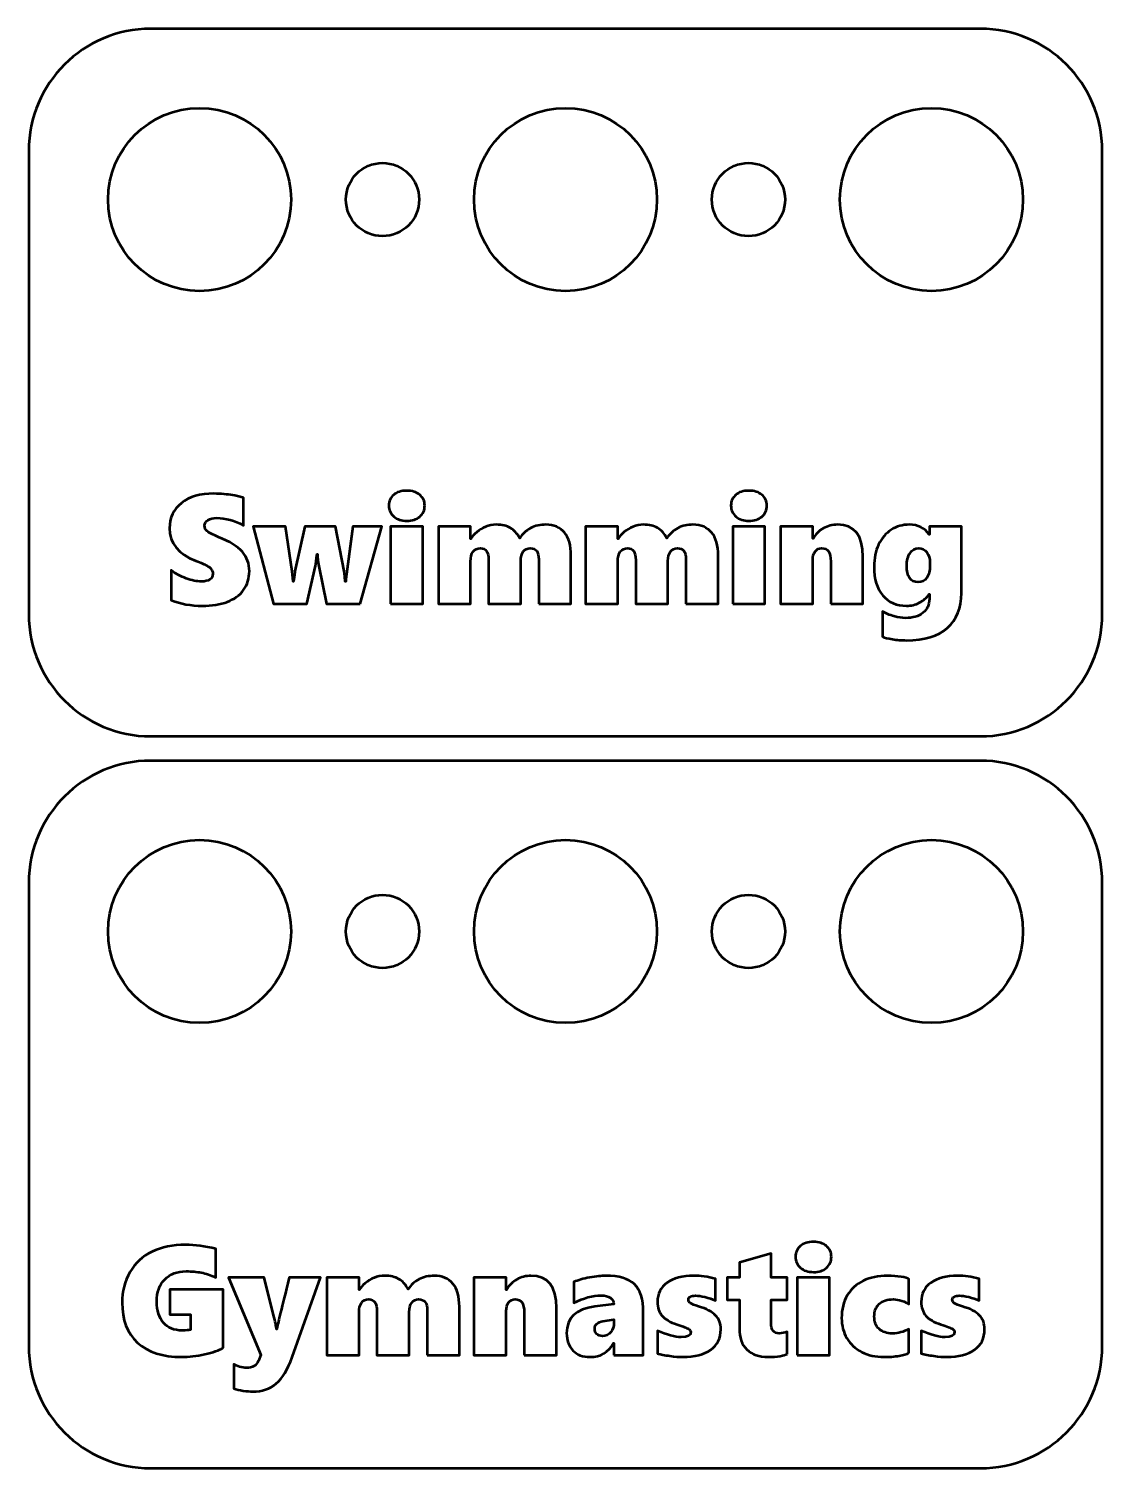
# Model space of a CAD drawing. Header units: centimetres. Extents: x -11.2 to 11.2, y -3 to 3.
# Drawn here: x 6.8 to 11.2, y -2.95 to 2.95 of the extents above; entities that cross this region are included whole.
import ezdxf

# ---------------------------------------------------------------- set-up
doc = ezdxf.new("R2010")
doc.units = ezdxf.units.CM
doc.header["$MEASUREMENT"] = 0
doc.layers.add('Layer 1', color=7, linetype='Continuous')

msp = doc.modelspace()

# ---------------------------------------------------------------- linework, layer by layer
at = {"layer": 'Layer 1', "lineweight": 53}
for centre, major_axis in [((7.50001, 2.24999), (0, 0.37501)), ((9.00001, 2.24999), (0, 0.37501)), ((10.50001, 2.24999), (0, 0.37501)), ((8.25, 2.25), (0, 0.15)), ((9.75, 2.25), (0, 0.15)), ((7.50001, -0.75001), (0, 0.37501)), ((9.00001, -0.75001), (0, 0.37501)), ((10.50001, -0.75001), (0, 0.37501)), ((8.25, -0.75), (0, 0.15)), ((9.75, -0.75), (0, 0.15))]:
    msp.add_ellipse(centre, major_axis=major_axis, ratio=1, dxfattribs=at)
for points in [[(6.8, 0.55), (6.8, 0.55), (6.8, 2.45), (6.8, 2.45), (6.8, 2.45), (6.8, 2.72614), (7.02386, 2.95), (7.3, 2.95), (7.3, 2.95), (7.3, 2.95), (10.7, 2.95), (10.7, 2.95), (10.7, 2.95), (10.97614, 2.95), (11.2, 2.72614), (11.2, 2.45), (11.2, 2.45), (11.2, 2.45), (11.2, 0.55), (11.2, 0.55), (11.2, 0.55), (11.2, 0.27386), (10.97614, 0.05), (10.7, 0.05), (10.7, 0.05), (10.7, 0.05), (7.3, 0.05), (7.3, 0.05), (7.3, 0.05), (7.02386, 0.05), (6.8, 0.27386), (6.8, 0.55)], [(6.8, -2.45), (6.8, -2.45), (6.8, -0.55), (6.8, -0.55), (6.8, -0.55), (6.8, -0.27386), (7.02386, -0.05), (7.3, -0.05), (7.3, -0.05), (7.3, -0.05), (10.7, -0.05), (10.7, -0.05), (10.7, -0.05), (10.97614, -0.05), (11.2, -0.27386), (11.2, -0.55), (11.2, -0.55), (11.2, -0.55), (11.2, -2.45), (11.2, -2.45), (11.2, -2.45), (11.2, -2.72614), (10.97614, -2.95), (10.7, -2.95), (10.7, -2.95), (10.7, -2.95), (7.3, -2.95), (7.3, -2.95), (7.3, -2.95), (7.02386, -2.95), (6.8, -2.72614), (6.8, -2.45)]]:
    msp.add_open_spline(points, degree=3, knots=[0, 0, 0, 0, 0.1111111, 0.1111111, 0.1111111, 0.1111111, 0.2222222, 0.2222222, 0.2222222, 0.2222222, 0.3333333, 0.3333333, 0.3333333, 0.3333333, 0.4444444, 0.4444444, 0.4444444, 0.4444444, 0.5555556, 0.5555556, 0.5555556, 0.5555556, 0.6666667, 0.6666667, 0.6666667, 0.6666667, 0.7777778, 0.7777778, 0.7777778, 0.7777778, 1, 1, 1, 1], dxfattribs=at)
at = {"layer": 'Layer 1', "color": 5, "lineweight": 53}
for points, knots in [([(7.70407, 0.72714), (7.70407, 0.69761), (7.69613, 0.6719), (7.68036, 0.64999), (7.68036, 0.64999), (7.66459, 0.62808), (7.64236, 0.61178), (7.6139, 0.60099), (7.6139, 0.60099), (7.58543, 0.5903), (7.55114, 0.5849), (7.51103, 0.5849), (7.51103, 0.5849), (7.46456, 0.5849), (7.42202, 0.59273), (7.38339, 0.6085), (7.38339, 0.6085), (7.38339, 0.6085), (7.38339, 0.73032), (7.38339, 0.73032), (7.38339, 0.73032), (7.40202, 0.71666), (7.42255, 0.70555), (7.44509, 0.69719), (7.44509, 0.69719), (7.46763, 0.68883), (7.48859, 0.6846), (7.50806, 0.6846), (7.50806, 0.6846), (7.52267, 0.6846), (7.5341, 0.68724), (7.54214, 0.69253), (7.54214, 0.69253), (7.55018, 0.69782), (7.55421, 0.70544), (7.55421, 0.7156), (7.55421, 0.7156), (7.55421, 0.7228), (7.55219, 0.72926), (7.54817, 0.73465), (7.54817, 0.73465), (7.54415, 0.74016), (7.53801, 0.74524), (7.52986, 0.75), (7.52986, 0.75), (7.52171, 0.75476), (7.50658, 0.76132), (7.48436, 0.76958), (7.48436, 0.76958), (7.41281, 0.7971), (7.37704, 0.84155), (7.37704, 0.90293), (7.37704, 0.90293), (7.37704, 0.9459), (7.39334, 0.98029), (7.42604, 1.00601), (7.42604, 1.00601), (7.45864, 1.03173), (7.50245, 1.04464), (7.55749, 1.04464), (7.55749, 1.04464), (7.57294, 1.04464), (7.58723, 1.04401), (7.60024, 1.04274), (7.60024, 1.04274), (7.61326, 1.04157), (7.62511, 1.03998), (7.6358, 1.03818), (7.6358, 1.03818), (7.64639, 1.03628), (7.66131, 1.03279), (7.68057, 1.0276), (7.68057, 1.0276), (7.68057, 1.0276), (7.68057, 0.91447), (7.68057, 0.91447), (7.68057, 0.91447), (7.64311, 0.93479), (7.60638, 0.94495), (7.57019, 0.94495), (7.57019, 0.94495), (7.55526, 0.94495), (7.5433, 0.94219), (7.5342, 0.93658), (7.5342, 0.93658), (7.5251, 0.93098), (7.52055, 0.92336), (7.52055, 0.91362), (7.52055, 0.91362), (7.52055, 0.90441), (7.52425, 0.89669), (7.53156, 0.89055), (7.53156, 0.89055), (7.53886, 0.88451), (7.55421, 0.87658), (7.57759, 0.86684), (7.57759, 0.86684), (7.62363, 0.84832), (7.65623, 0.82789), (7.67538, 0.80577), (7.67538, 0.80577), (7.69454, 0.78376), (7.70407, 0.75751), (7.70407, 0.72714)], [0, 0, 0, 0, 0.037037, 0.037037, 0.037037, 0.037037, 0.0740741, 0.0740741, 0.0740741, 0.0740741, 0.1111111, 0.1111111, 0.1111111, 0.1111111, 0.1481481, 0.1481481, 0.1481481, 0.1481481, 0.1851852, 0.1851852, 0.1851852, 0.1851852, 0.2222222, 0.2222222, 0.2222222, 0.2222222, 0.2592593, 0.2592593, 0.2592593, 0.2592593, 0.2962963, 0.2962963, 0.2962963, 0.2962963, 0.3333333, 0.3333333, 0.3333333, 0.3333333, 0.3703704, 0.3703704, 0.3703704, 0.3703704, 0.4074074, 0.4074074, 0.4074074, 0.4074074, 0.4444444, 0.4444444, 0.4444444, 0.4444444, 0.4814815, 0.4814815, 0.4814815, 0.4814815, 0.5185185, 0.5185185, 0.5185185, 0.5185185, 0.5555556, 0.5555556, 0.5555556, 0.5555556, 0.5925926, 0.5925926, 0.5925926, 0.5925926, 0.6296296, 0.6296296, 0.6296296, 0.6296296, 0.6666667, 0.6666667, 0.6666667, 0.6666667, 0.7037037, 0.7037037, 0.7037037, 0.7037037, 0.7407407, 0.7407407, 0.7407407, 0.7407407, 0.7777778, 0.7777778, 0.7777778, 0.7777778, 0.8148148, 0.8148148, 0.8148148, 0.8148148, 0.8518519, 0.8518519, 0.8518519, 0.8518519, 0.8888889, 0.8888889, 0.8888889, 0.8888889, 0.9259259, 0.9259259, 0.9259259, 0.9259259, 1, 1, 1, 1]), ([(8.42299, 0.99553), (8.42299, 0.97691), (8.41621, 0.96188), (8.40267, 0.95024), (8.40267, 0.95024), (8.38912, 0.9387), (8.37134, 0.93288), (8.34922, 0.93288), (8.34922, 0.93288), (8.32774, 0.93288), (8.31006, 0.93891), (8.29641, 0.95087), (8.29641, 0.95087), (8.28265, 0.96283), (8.27577, 0.97775), (8.27577, 0.99553), (8.27577, 0.99553), (8.27577, 1.01374), (8.28244, 1.02855), (8.29577, 1.03977), (8.29577, 1.03977), (8.30911, 1.0511), (8.32689, 1.05671), (8.34922, 1.05671), (8.34922, 1.05671), (8.37134, 1.05671), (8.38912, 1.0511), (8.40267, 1.03977), (8.40267, 1.03977), (8.41621, 1.02855), (8.42299, 1.01374), (8.42299, 0.99553)], [0, 0, 0, 0, 0.1111111, 0.1111111, 0.1111111, 0.1111111, 0.2222222, 0.2222222, 0.2222222, 0.2222222, 0.3333333, 0.3333333, 0.3333333, 0.3333333, 0.4444444, 0.4444444, 0.4444444, 0.4444444, 0.5555556, 0.5555556, 0.5555556, 0.5555556, 0.6666667, 0.6666667, 0.6666667, 0.6666667, 0.7777778, 0.7777778, 0.7777778, 0.7777778, 1, 1, 1, 1]), ([(9.8254, 0.99553), (9.8254, 0.97691), (9.81862, 0.96188), (9.80508, 0.95024), (9.80508, 0.95024), (9.79153, 0.9387), (9.77375, 0.93288), (9.75163, 0.93288), (9.75163, 0.93288), (9.73015, 0.93288), (9.71247, 0.93891), (9.69882, 0.95087), (9.69882, 0.95087), (9.68506, 0.96283), (9.67818, 0.97775), (9.67818, 0.99553), (9.67818, 0.99553), (9.67818, 1.01374), (9.68485, 1.02855), (9.69818, 1.03977), (9.69818, 1.03977), (9.71152, 1.0511), (9.7293, 1.05671), (9.75163, 1.05671), (9.75163, 1.05671), (9.77375, 1.05671), (9.79153, 1.0511), (9.80508, 1.03977), (9.80508, 1.03977), (9.81862, 1.02855), (9.8254, 1.01374), (9.8254, 0.99553)], [0, 0, 0, 0, 0.1111111, 0.1111111, 0.1111111, 0.1111111, 0.2222222, 0.2222222, 0.2222222, 0.2222222, 0.3333333, 0.3333333, 0.3333333, 0.3333333, 0.4444444, 0.4444444, 0.4444444, 0.4444444, 0.5555556, 0.5555556, 0.5555556, 0.5555556, 0.6666667, 0.6666667, 0.6666667, 0.6666667, 0.7777778, 0.7777778, 0.7777778, 0.7777778, 1, 1, 1, 1]), ([(8.15819, 0.59252), (8.15819, 0.59252), (8.02082, 0.59252), (8.02082, 0.59252), (8.02082, 0.59252), (8.02082, 0.59252), (7.98928, 0.74704), (7.98928, 0.74704), (7.98928, 0.74704), (7.98537, 0.76566), (7.98336, 0.78207), (7.98336, 0.79636), (7.98336, 0.79636), (7.98336, 0.79636), (7.98145, 0.79636), (7.98145, 0.79636), (7.98145, 0.79636), (7.97923, 0.77445), (7.9769, 0.75857), (7.97468, 0.74894), (7.97468, 0.74894), (7.97468, 0.74894), (7.94018, 0.59252), (7.94018, 0.59252), (7.94018, 0.59252), (7.94018, 0.59252), (7.80323, 0.59252), (7.80323, 0.59252), (7.80323, 0.59252), (7.80323, 0.59252), (7.7192, 0.91002), (7.7192, 0.91002), (7.7192, 0.91002), (7.7192, 0.91002), (7.8518, 0.91002), (7.8518, 0.91002), (7.8518, 0.91002), (7.8518, 0.91002), (7.87911, 0.72524), (7.87911, 0.72524), (7.87911, 0.72524), (7.87911, 0.72524), (7.88377, 0.68396), (7.88377, 0.68396), (7.88377, 0.68396), (7.88377, 0.68396), (7.88567, 0.68396), (7.88567, 0.68396), (7.88567, 0.68396), (7.88832, 0.7082), (7.89022, 0.72227), (7.89117, 0.7264), (7.89117, 0.7264), (7.89117, 0.7264), (7.93181, 0.91002), (7.93181, 0.91002), (7.93181, 0.91002), (7.93181, 0.91002), (8.05765, 0.91002), (8.05765, 0.91002), (8.05765, 0.91002), (8.05765, 0.91002), (8.09268, 0.7264), (8.09268, 0.7264), (8.09268, 0.7264), (8.09268, 0.7264), (8.09543, 0.70439), (8.09543, 0.70439), (8.09543, 0.70439), (8.09543, 0.70439), (8.09702, 0.6846), (8.09702, 0.6846), (8.09702, 0.6846), (8.09702, 0.6846), (8.09893, 0.6846), (8.09893, 0.6846), (8.09893, 0.6846), (8.09893, 0.6846), (8.09977, 0.69359), (8.09977, 0.69359), (8.09977, 0.69359), (8.09977, 0.69359), (8.12803, 0.91002), (8.12803, 0.91002), (8.12803, 0.91002), (8.12803, 0.91002), (8.24688, 0.91002), (8.24688, 0.91002), (8.24688, 0.91002), (8.24688, 0.91002), (8.15819, 0.59252), (8.15819, 0.59252)], [0, 0, 0, 0, 0.0416667, 0.0416667, 0.0416667, 0.0416667, 0.0833333, 0.0833333, 0.0833333, 0.0833333, 0.125, 0.125, 0.125, 0.125, 0.1666667, 0.1666667, 0.1666667, 0.1666667, 0.2083333, 0.2083333, 0.2083333, 0.2083333, 0.25, 0.25, 0.25, 0.25, 0.2916667, 0.2916667, 0.2916667, 0.2916667, 0.3333333, 0.3333333, 0.3333333, 0.3333333, 0.375, 0.375, 0.375, 0.375, 0.4166667, 0.4166667, 0.4166667, 0.4166667, 0.4583333, 0.4583333, 0.4583333, 0.4583333, 0.5, 0.5, 0.5, 0.5, 0.5416667, 0.5416667, 0.5416667, 0.5416667, 0.5833333, 0.5833333, 0.5833333, 0.5833333, 0.625, 0.625, 0.625, 0.625, 0.6666667, 0.6666667, 0.6666667, 0.6666667, 0.7083333, 0.7083333, 0.7083333, 0.7083333, 0.75, 0.75, 0.75, 0.75, 0.7916667, 0.7916667, 0.7916667, 0.7916667, 0.8333333, 0.8333333, 0.8333333, 0.8333333, 0.875, 0.875, 0.875, 0.875, 0.9166667, 0.9166667, 0.9166667, 0.9166667, 1, 1, 1, 1]), ([(8.28318, 0.59252), (8.28318, 0.59252), (8.28318, 0.91002), (8.28318, 0.91002), (8.28318, 0.91002), (8.28318, 0.91002), (8.41526, 0.91002), (8.41526, 0.91002), (8.41526, 0.91002), (8.41526, 0.91002), (8.41526, 0.59252), (8.41526, 0.59252), (8.41526, 0.59252), (8.41526, 0.59252), (8.28318, 0.59252), (8.28318, 0.59252)], [0, 0, 0, 0, 0.2, 0.2, 0.2, 0.2, 0.4, 0.4, 0.4, 0.4, 0.6, 0.6, 0.6, 0.6, 1, 1, 1, 1]), ([(8.89035, 0.59252), (8.89035, 0.59252), (8.89035, 0.77551), (8.89035, 0.77551), (8.89035, 0.77551), (8.89035, 0.79085), (8.8876, 0.80228), (8.8822, 0.8098), (8.8822, 0.8098), (8.8767, 0.81731), (8.86781, 0.82112), (8.85543, 0.82112), (8.85543, 0.82112), (8.84325, 0.82112), (8.83373, 0.81657), (8.82696, 0.80736), (8.82696, 0.80736), (8.82008, 0.79815), (8.81669, 0.78535), (8.81669, 0.76905), (8.81669, 0.76905), (8.81669, 0.76905), (8.81669, 0.59252), (8.81669, 0.59252), (8.81669, 0.59252), (8.81669, 0.59252), (8.68461, 0.59252), (8.68461, 0.59252), (8.68461, 0.59252), (8.68461, 0.59252), (8.68461, 0.77244), (8.68461, 0.77244), (8.68461, 0.77244), (8.68461, 0.80493), (8.6736, 0.82112), (8.65148, 0.82112), (8.65148, 0.82112), (8.63804, 0.82112), (8.62799, 0.81646), (8.62122, 0.80704), (8.62122, 0.80704), (8.61434, 0.79763), (8.61095, 0.78408), (8.61095, 0.76651), (8.61095, 0.76651), (8.61095, 0.76651), (8.61095, 0.59252), (8.61095, 0.59252), (8.61095, 0.59252), (8.61095, 0.59252), (8.47887, 0.59252), (8.47887, 0.59252), (8.47887, 0.59252), (8.47887, 0.59252), (8.47887, 0.91002), (8.47887, 0.91002), (8.47887, 0.91002), (8.47887, 0.91002), (8.61095, 0.91002), (8.61095, 0.91002), (8.61095, 0.91002), (8.61095, 0.91002), (8.61095, 0.85986), (8.61095, 0.85986), (8.61095, 0.85986), (8.61095, 0.85986), (8.61222, 0.85986), (8.61222, 0.85986), (8.61222, 0.85986), (8.61719, 0.86875), (8.62503, 0.87774), (8.63593, 0.88684), (8.63593, 0.88684), (8.64672, 0.89605), (8.659, 0.90346), (8.67265, 0.90917), (8.67265, 0.90917), (8.6862, 0.91478), (8.70101, 0.91764), (8.71689, 0.91764), (8.71689, 0.91764), (8.73943, 0.91764), (8.75838, 0.9132), (8.77383, 0.90431), (8.77383, 0.90431), (8.78917, 0.89552), (8.80198, 0.88145), (8.81235, 0.86229), (8.81235, 0.86229), (8.82357, 0.88007), (8.83839, 0.89372), (8.85701, 0.90325), (8.85701, 0.90325), (8.87564, 0.91288), (8.89638, 0.91764), (8.91914, 0.91764), (8.91914, 0.91764), (8.95237, 0.91764), (8.97798, 0.90685), (8.99576, 0.88515), (8.99576, 0.88515), (9.01354, 0.86345), (9.02243, 0.83213), (9.02243, 0.79117), (9.02243, 0.79117), (9.02243, 0.79117), (9.02243, 0.59252), (9.02243, 0.59252), (9.02243, 0.59252), (9.02243, 0.59252), (8.89035, 0.59252), (8.89035, 0.59252)], [0, 0, 0, 0, 0.0344828, 0.0344828, 0.0344828, 0.0344828, 0.0689655, 0.0689655, 0.0689655, 0.0689655, 0.1034483, 0.1034483, 0.1034483, 0.1034483, 0.137931, 0.137931, 0.137931, 0.137931, 0.1724138, 0.1724138, 0.1724138, 0.1724138, 0.2068966, 0.2068966, 0.2068966, 0.2068966, 0.2413793, 0.2413793, 0.2413793, 0.2413793, 0.2758621, 0.2758621, 0.2758621, 0.2758621, 0.3103448, 0.3103448, 0.3103448, 0.3103448, 0.3448276, 0.3448276, 0.3448276, 0.3448276, 0.3793103, 0.3793103, 0.3793103, 0.3793103, 0.4137931, 0.4137931, 0.4137931, 0.4137931, 0.4482759, 0.4482759, 0.4482759, 0.4482759, 0.4827586, 0.4827586, 0.4827586, 0.4827586, 0.5172414, 0.5172414, 0.5172414, 0.5172414, 0.5517241, 0.5517241, 0.5517241, 0.5517241, 0.5862069, 0.5862069, 0.5862069, 0.5862069, 0.6206897, 0.6206897, 0.6206897, 0.6206897, 0.6551724, 0.6551724, 0.6551724, 0.6551724, 0.6896552, 0.6896552, 0.6896552, 0.6896552, 0.7241379, 0.7241379, 0.7241379, 0.7241379, 0.7586207, 0.7586207, 0.7586207, 0.7586207, 0.7931034, 0.7931034, 0.7931034, 0.7931034, 0.8275862, 0.8275862, 0.8275862, 0.8275862, 0.862069, 0.862069, 0.862069, 0.862069, 0.8965517, 0.8965517, 0.8965517, 0.8965517, 0.9310345, 0.9310345, 0.9310345, 0.9310345, 1, 1, 1, 1]), ([(9.49371, 0.59252), (9.49371, 0.59252), (9.49371, 0.77551), (9.49371, 0.77551), (9.49371, 0.77551), (9.49371, 0.79085), (9.49096, 0.80228), (9.48556, 0.8098), (9.48556, 0.8098), (9.48006, 0.81731), (9.47117, 0.82112), (9.45879, 0.82112), (9.45879, 0.82112), (9.44661, 0.82112), (9.43709, 0.81657), (9.43032, 0.80736), (9.43032, 0.80736), (9.42344, 0.79815), (9.42005, 0.78535), (9.42005, 0.76905), (9.42005, 0.76905), (9.42005, 0.76905), (9.42005, 0.59252), (9.42005, 0.59252), (9.42005, 0.59252), (9.42005, 0.59252), (9.28797, 0.59252), (9.28797, 0.59252), (9.28797, 0.59252), (9.28797, 0.59252), (9.28797, 0.77244), (9.28797, 0.77244), (9.28797, 0.77244), (9.28797, 0.80493), (9.27696, 0.82112), (9.25484, 0.82112), (9.25484, 0.82112), (9.2414, 0.82112), (9.23135, 0.81646), (9.22458, 0.80704), (9.22458, 0.80704), (9.2177, 0.79763), (9.21431, 0.78408), (9.21431, 0.76651), (9.21431, 0.76651), (9.21431, 0.76651), (9.21431, 0.59252), (9.21431, 0.59252), (9.21431, 0.59252), (9.21431, 0.59252), (9.08223, 0.59252), (9.08223, 0.59252), (9.08223, 0.59252), (9.08223, 0.59252), (9.08223, 0.91002), (9.08223, 0.91002), (9.08223, 0.91002), (9.08223, 0.91002), (9.21431, 0.91002), (9.21431, 0.91002), (9.21431, 0.91002), (9.21431, 0.91002), (9.21431, 0.85986), (9.21431, 0.85986), (9.21431, 0.85986), (9.21431, 0.85986), (9.21558, 0.85986), (9.21558, 0.85986), (9.21558, 0.85986), (9.22055, 0.86875), (9.22839, 0.87774), (9.23929, 0.88684), (9.23929, 0.88684), (9.25008, 0.89605), (9.26236, 0.90346), (9.27601, 0.90917), (9.27601, 0.90917), (9.28956, 0.91478), (9.30437, 0.91764), (9.32025, 0.91764), (9.32025, 0.91764), (9.34279, 0.91764), (9.36174, 0.9132), (9.37719, 0.90431), (9.37719, 0.90431), (9.39253, 0.89552), (9.40534, 0.88145), (9.41571, 0.86229), (9.41571, 0.86229), (9.42693, 0.88007), (9.44175, 0.89372), (9.46037, 0.90325), (9.46037, 0.90325), (9.479, 0.91288), (9.49974, 0.91764), (9.5225, 0.91764), (9.5225, 0.91764), (9.55573, 0.91764), (9.58134, 0.90685), (9.59912, 0.88515), (9.59912, 0.88515), (9.6169, 0.86345), (9.62579, 0.83213), (9.62579, 0.79117), (9.62579, 0.79117), (9.62579, 0.79117), (9.62579, 0.59252), (9.62579, 0.59252), (9.62579, 0.59252), (9.62579, 0.59252), (9.49371, 0.59252), (9.49371, 0.59252)], [0, 0, 0, 0, 0.0344828, 0.0344828, 0.0344828, 0.0344828, 0.0689655, 0.0689655, 0.0689655, 0.0689655, 0.1034483, 0.1034483, 0.1034483, 0.1034483, 0.137931, 0.137931, 0.137931, 0.137931, 0.1724138, 0.1724138, 0.1724138, 0.1724138, 0.2068966, 0.2068966, 0.2068966, 0.2068966, 0.2413793, 0.2413793, 0.2413793, 0.2413793, 0.2758621, 0.2758621, 0.2758621, 0.2758621, 0.3103448, 0.3103448, 0.3103448, 0.3103448, 0.3448276, 0.3448276, 0.3448276, 0.3448276, 0.3793103, 0.3793103, 0.3793103, 0.3793103, 0.4137931, 0.4137931, 0.4137931, 0.4137931, 0.4482759, 0.4482759, 0.4482759, 0.4482759, 0.4827586, 0.4827586, 0.4827586, 0.4827586, 0.5172414, 0.5172414, 0.5172414, 0.5172414, 0.5517241, 0.5517241, 0.5517241, 0.5517241, 0.5862069, 0.5862069, 0.5862069, 0.5862069, 0.6206897, 0.6206897, 0.6206897, 0.6206897, 0.6551724, 0.6551724, 0.6551724, 0.6551724, 0.6896552, 0.6896552, 0.6896552, 0.6896552, 0.7241379, 0.7241379, 0.7241379, 0.7241379, 0.7586207, 0.7586207, 0.7586207, 0.7586207, 0.7931034, 0.7931034, 0.7931034, 0.7931034, 0.8275862, 0.8275862, 0.8275862, 0.8275862, 0.862069, 0.862069, 0.862069, 0.862069, 0.8965517, 0.8965517, 0.8965517, 0.8965517, 0.9310345, 0.9310345, 0.9310345, 0.9310345, 1, 1, 1, 1]), ([(9.68559, 0.59252), (9.68559, 0.59252), (9.68559, 0.91002), (9.68559, 0.91002), (9.68559, 0.91002), (9.68559, 0.91002), (9.81767, 0.91002), (9.81767, 0.91002), (9.81767, 0.91002), (9.81767, 0.91002), (9.81767, 0.59252), (9.81767, 0.59252), (9.81767, 0.59252), (9.81767, 0.59252), (9.68559, 0.59252), (9.68559, 0.59252)], [0, 0, 0, 0, 0.2, 0.2, 0.2, 0.2, 0.4, 0.4, 0.4, 0.4, 0.6, 0.6, 0.6, 0.6, 1, 1, 1, 1]), ([(10.08702, 0.59252), (10.08702, 0.59252), (10.08702, 0.76588), (10.08702, 0.76588), (10.08702, 0.76588), (10.08702, 0.78556), (10.08406, 0.79964), (10.07824, 0.80821), (10.07824, 0.80821), (10.07231, 0.81678), (10.06278, 0.82112), (10.04956, 0.82112), (10.04956, 0.82112), (10.03823, 0.82112), (10.02934, 0.81668), (10.02299, 0.80779), (10.02299, 0.80779), (10.01654, 0.7989), (10.01336, 0.78747), (10.01336, 0.77371), (10.01336, 0.77371), (10.01336, 0.77371), (10.01336, 0.59252), (10.01336, 0.59252), (10.01336, 0.59252), (10.01336, 0.59252), (9.88128, 0.59252), (9.88128, 0.59252), (9.88128, 0.59252), (9.88128, 0.59252), (9.88128, 0.91002), (9.88128, 0.91002), (9.88128, 0.91002), (9.88128, 0.91002), (10.01336, 0.91002), (10.01336, 0.91002), (10.01336, 0.91002), (10.01336, 0.91002), (10.01336, 0.86049), (10.01336, 0.86049), (10.01336, 0.86049), (10.01336, 0.86049), (10.01463, 0.86049), (10.01463, 0.86049), (10.01463, 0.86049), (10.02511, 0.87859), (10.03929, 0.89266), (10.05707, 0.90261), (10.05707, 0.90261), (10.07485, 0.91267), (10.09411, 0.91764), (10.11496, 0.91764), (10.11496, 0.91764), (10.18439, 0.91764), (10.2191, 0.87383), (10.2191, 0.7862), (10.2191, 0.7862), (10.2191, 0.7862), (10.2191, 0.59252), (10.2191, 0.59252), (10.2191, 0.59252), (10.2191, 0.59252), (10.08702, 0.59252), (10.08702, 0.59252)], [0, 0, 0, 0, 0.0588235, 0.0588235, 0.0588235, 0.0588235, 0.1176471, 0.1176471, 0.1176471, 0.1176471, 0.1764706, 0.1764706, 0.1764706, 0.1764706, 0.2352941, 0.2352941, 0.2352941, 0.2352941, 0.2941176, 0.2941176, 0.2941176, 0.2941176, 0.3529412, 0.3529412, 0.3529412, 0.3529412, 0.4117647, 0.4117647, 0.4117647, 0.4117647, 0.4705882, 0.4705882, 0.4705882, 0.4705882, 0.5294118, 0.5294118, 0.5294118, 0.5294118, 0.5882353, 0.5882353, 0.5882353, 0.5882353, 0.6470588, 0.6470588, 0.6470588, 0.6470588, 0.7058824, 0.7058824, 0.7058824, 0.7058824, 0.7647059, 0.7647059, 0.7647059, 0.7647059, 0.8235294, 0.8235294, 0.8235294, 0.8235294, 0.8823529, 0.8823529, 0.8823529, 0.8823529, 1, 1, 1, 1]), ([(10.62296, 0.63686), (10.62296, 0.5758), (10.6038, 0.52828), (10.56539, 0.49431), (10.56539, 0.49431), (10.52708, 0.46033), (10.47109, 0.44329), (10.39743, 0.44329), (10.39743, 0.44329), (10.37764, 0.44329), (10.35838, 0.44488), (10.33975, 0.44795), (10.33975, 0.44795), (10.32112, 0.45102), (10.30779, 0.45451), (10.29975, 0.45853), (10.29975, 0.45853), (10.29975, 0.45853), (10.29975, 0.56204), (10.29975, 0.56204), (10.29975, 0.56204), (10.31297, 0.55378), (10.32853, 0.54712), (10.34631, 0.54214), (10.34631, 0.54214), (10.36409, 0.53717), (10.37986, 0.53473), (10.39373, 0.53473), (10.39373, 0.53473), (10.42336, 0.53473), (10.44707, 0.54183), (10.46485, 0.55611), (10.46485, 0.55611), (10.48263, 0.5704), (10.49152, 0.58934), (10.49152, 0.61295), (10.49152, 0.61295), (10.49152, 0.61295), (10.49152, 0.63253), (10.49152, 0.63253), (10.49152, 0.63253), (10.49152, 0.63253), (10.49025, 0.63253), (10.49025, 0.63253), (10.49025, 0.63253), (10.48072, 0.61813), (10.4677, 0.6066), (10.45109, 0.59792), (10.45109, 0.59792), (10.43437, 0.58924), (10.41659, 0.5849), (10.39754, 0.5849), (10.39754, 0.5849), (10.35658, 0.5849), (10.3243, 0.59908), (10.30049, 0.62755), (10.30049, 0.62755), (10.27667, 0.65591), (10.26482, 0.69507), (10.26482, 0.74503), (10.26482, 0.74503), (10.26482, 0.77932), (10.27106, 0.80958), (10.28345, 0.83583), (10.28345, 0.83583), (10.29583, 0.86208), (10.31308, 0.88229), (10.3352, 0.89637), (10.3352, 0.89637), (10.35732, 0.91055), (10.38177, 0.91764), (10.40844, 0.91764), (10.40844, 0.91764), (10.44495, 0.91764), (10.47225, 0.90409), (10.49025, 0.877), (10.49025, 0.877), (10.49025, 0.877), (10.49152, 0.877), (10.49152, 0.877), (10.49152, 0.877), (10.49152, 0.877), (10.49152, 0.91002), (10.49152, 0.91002), (10.49152, 0.91002), (10.49152, 0.91002), (10.62296, 0.91002), (10.62296, 0.91002), (10.62296, 0.91002), (10.62296, 0.91002), (10.62296, 0.63686), (10.62296, 0.63686)], [0, 0, 0, 0, 0.0416667, 0.0416667, 0.0416667, 0.0416667, 0.0833333, 0.0833333, 0.0833333, 0.0833333, 0.125, 0.125, 0.125, 0.125, 0.1666667, 0.1666667, 0.1666667, 0.1666667, 0.2083333, 0.2083333, 0.2083333, 0.2083333, 0.25, 0.25, 0.25, 0.25, 0.2916667, 0.2916667, 0.2916667, 0.2916667, 0.3333333, 0.3333333, 0.3333333, 0.3333333, 0.375, 0.375, 0.375, 0.375, 0.4166667, 0.4166667, 0.4166667, 0.4166667, 0.4583333, 0.4583333, 0.4583333, 0.4583333, 0.5, 0.5, 0.5, 0.5, 0.5416667, 0.5416667, 0.5416667, 0.5416667, 0.5833333, 0.5833333, 0.5833333, 0.5833333, 0.625, 0.625, 0.625, 0.625, 0.6666667, 0.6666667, 0.6666667, 0.6666667, 0.7083333, 0.7083333, 0.7083333, 0.7083333, 0.75, 0.75, 0.75, 0.75, 0.7916667, 0.7916667, 0.7916667, 0.7916667, 0.8333333, 0.8333333, 0.8333333, 0.8333333, 0.875, 0.875, 0.875, 0.875, 0.9166667, 0.9166667, 0.9166667, 0.9166667, 1, 1, 1, 1]), ([(10.49374, 0.76027), (10.49374, 0.77889), (10.4895, 0.79371), (10.48114, 0.80472), (10.48114, 0.80472), (10.47278, 0.81562), (10.46167, 0.82112), (10.44781, 0.82112), (10.44781, 0.82112), (10.43288, 0.82112), (10.42103, 0.81445), (10.41214, 0.80122), (10.41214, 0.80122), (10.40325, 0.78799), (10.39881, 0.77032), (10.39881, 0.7482), (10.39881, 0.7482), (10.39881, 0.72767), (10.40251, 0.71148), (10.40992, 0.69941), (10.40992, 0.69941), (10.41743, 0.68745), (10.42918, 0.68142), (10.44537, 0.68142), (10.44537, 0.68142), (10.4604, 0.68142), (10.47225, 0.68756), (10.48083, 0.69994), (10.48083, 0.69994), (10.4894, 0.71222), (10.49374, 0.72873), (10.49374, 0.74937), (10.49374, 0.74937), (10.49374, 0.74937), (10.49374, 0.76027), (10.49374, 0.76027)], [0, 0, 0, 0, 0.1, 0.1, 0.1, 0.1, 0.2, 0.2, 0.2, 0.2, 0.3, 0.3, 0.3, 0.3, 0.4, 0.4, 0.4, 0.4, 0.5, 0.5, 0.5, 0.5, 0.6, 0.6, 0.6, 0.6, 0.7, 0.7, 0.7, 0.7, 0.8, 0.8, 0.8, 0.8, 1, 1, 1, 1]), ([(7.5966, -2.45707), (7.57988, -2.4666), (7.5549, -2.47517), (7.52156, -2.48269), (7.52156, -2.48269), (7.48833, -2.4902), (7.45658, -2.49401), (7.42642, -2.49401), (7.42642, -2.49401), (7.34863, -2.49401), (7.28841, -2.47454), (7.24608, -2.43559), (7.24608, -2.43559), (7.20375, -2.39664), (7.18258, -2.34203), (7.18258, -2.27176), (7.18258, -2.27176), (7.18258, -2.22466), (7.19327, -2.18275), (7.21465, -2.14614), (7.21465, -2.14614), (7.23603, -2.10962), (7.26619, -2.08179), (7.30503, -2.06274), (7.30503, -2.06274), (7.34387, -2.04379), (7.3897, -2.03427), (7.4424, -2.03427), (7.4424, -2.03427), (7.48103, -2.03427), (7.52231, -2.03977), (7.56612, -2.05067), (7.56612, -2.05067), (7.56612, -2.05067), (7.56612, -2.16762), (7.56612, -2.16762), (7.56612, -2.16762), (7.54569, -2.15831), (7.52601, -2.15185), (7.50717, -2.14825), (7.50717, -2.14825), (7.48833, -2.14465), (7.4678, -2.14285), (7.44547, -2.14285), (7.44547, -2.14285), (7.40864, -2.14285), (7.37932, -2.15397), (7.35752, -2.17609), (7.35752, -2.17609), (7.33572, -2.19821), (7.32482, -2.22858), (7.32482, -2.26721), (7.32482, -2.26721), (7.32482, -2.30425), (7.33392, -2.33325), (7.35223, -2.3541), (7.35223, -2.3541), (7.37054, -2.37495), (7.39605, -2.38542), (7.42885, -2.38542), (7.42885, -2.38542), (7.44409, -2.38542), (7.45542, -2.38458), (7.46262, -2.38288), (7.46262, -2.38288), (7.46262, -2.38288), (7.46262, -2.31938), (7.46262, -2.31938), (7.46262, -2.31938), (7.46262, -2.31938), (7.37753, -2.31938), (7.37753, -2.31938), (7.37753, -2.31938), (7.37753, -2.31938), (7.37753, -2.21778), (7.37753, -2.21778), (7.37753, -2.21778), (7.37753, -2.21778), (7.5966, -2.21778), (7.5966, -2.21778), (7.5966, -2.21778), (7.5966, -2.21778), (7.5966, -2.45707), (7.5966, -2.45707)], [0, 0, 0, 0, 0.0454545, 0.0454545, 0.0454545, 0.0454545, 0.0909091, 0.0909091, 0.0909091, 0.0909091, 0.1363636, 0.1363636, 0.1363636, 0.1363636, 0.1818182, 0.1818182, 0.1818182, 0.1818182, 0.2272727, 0.2272727, 0.2272727, 0.2272727, 0.2727273, 0.2727273, 0.2727273, 0.2727273, 0.3181818, 0.3181818, 0.3181818, 0.3181818, 0.3636364, 0.3636364, 0.3636364, 0.3636364, 0.4090909, 0.4090909, 0.4090909, 0.4090909, 0.4545455, 0.4545455, 0.4545455, 0.4545455, 0.5, 0.5, 0.5, 0.5, 0.5454545, 0.5454545, 0.5454545, 0.5454545, 0.5909091, 0.5909091, 0.5909091, 0.5909091, 0.6363636, 0.6363636, 0.6363636, 0.6363636, 0.6818182, 0.6818182, 0.6818182, 0.6818182, 0.7272727, 0.7272727, 0.7272727, 0.7272727, 0.7727273, 0.7727273, 0.7727273, 0.7727273, 0.8181818, 0.8181818, 0.8181818, 0.8181818, 0.8636364, 0.8636364, 0.8636364, 0.8636364, 0.9090909, 0.9090909, 0.9090909, 0.9090909, 1, 1, 1, 1]), ([(10.08985, -2.08338), (10.08985, -2.102), (10.08307, -2.11703), (10.06953, -2.12867), (10.06953, -2.12867), (10.05598, -2.14021), (10.0382, -2.14603), (10.01608, -2.14603), (10.01608, -2.14603), (9.9946, -2.14603), (9.97692, -2.14), (9.96327, -2.12804), (9.96327, -2.12804), (9.94951, -2.11608), (9.94263, -2.10116), (9.94263, -2.08338), (9.94263, -2.08338), (9.94263, -2.06517), (9.9493, -2.05036), (9.96263, -2.03914), (9.96263, -2.03914), (9.97597, -2.02781), (9.99375, -2.0222), (10.01608, -2.0222), (10.01608, -2.0222), (10.0382, -2.0222), (10.05598, -2.02781), (10.06953, -2.03914), (10.06953, -2.03914), (10.08307, -2.05036), (10.08985, -2.06517), (10.08985, -2.08338)], [0, 0, 0, 0, 0.1111111, 0.1111111, 0.1111111, 0.1111111, 0.2222222, 0.2222222, 0.2222222, 0.2222222, 0.3333333, 0.3333333, 0.3333333, 0.3333333, 0.4444444, 0.4444444, 0.4444444, 0.4444444, 0.5555556, 0.5555556, 0.5555556, 0.5555556, 0.6666667, 0.6666667, 0.6666667, 0.6666667, 0.7777778, 0.7777778, 0.7777778, 0.7777778, 1, 1, 1, 1]), ([(9.90876, -2.48194), (9.90273, -2.4848), (9.89299, -2.48755), (9.87934, -2.49009), (9.87934, -2.49009), (9.86569, -2.49274), (9.84928, -2.49401), (9.83002, -2.49401), (9.83002, -2.49401), (9.7933, -2.49401), (9.76451, -2.48385), (9.74366, -2.46364), (9.74366, -2.46364), (9.72292, -2.44342), (9.71255, -2.41453), (9.71255, -2.37717), (9.71255, -2.37717), (9.71255, -2.37717), (9.71255, -2.26033), (9.71255, -2.26033), (9.71255, -2.26033), (9.71255, -2.26033), (9.66238, -2.26033), (9.66238, -2.26033), (9.66238, -2.26033), (9.66238, -2.26033), (9.66238, -2.16889), (9.66238, -2.16889), (9.66238, -2.16889), (9.66238, -2.16889), (9.71255, -2.16889), (9.71255, -2.16889), (9.71255, -2.16889), (9.71255, -2.16889), (9.71255, -2.10645), (9.71255, -2.10645), (9.71255, -2.10645), (9.71255, -2.10645), (9.84272, -2.07046), (9.84272, -2.07046), (9.84272, -2.07046), (9.84272, -2.07046), (9.84272, -2.16889), (9.84272, -2.16889), (9.84272, -2.16889), (9.84272, -2.16889), (9.90876, -2.16889), (9.90876, -2.16889), (9.90876, -2.16889), (9.90876, -2.16889), (9.90876, -2.26033), (9.90876, -2.26033), (9.90876, -2.26033), (9.90876, -2.26033), (9.84272, -2.26033), (9.84272, -2.26033), (9.84272, -2.26033), (9.84272, -2.26033), (9.84272, -2.35558), (9.84272, -2.35558), (9.84272, -2.35558), (9.84272, -2.38352), (9.85383, -2.39749), (9.87595, -2.39749), (9.87595, -2.39749), (9.88622, -2.39749), (9.89722, -2.39516), (9.90876, -2.3905), (9.90876, -2.3905), (9.90876, -2.3905), (9.90876, -2.48194), (9.90876, -2.48194)], [0, 0, 0, 0, 0.0526316, 0.0526316, 0.0526316, 0.0526316, 0.1052632, 0.1052632, 0.1052632, 0.1052632, 0.1578947, 0.1578947, 0.1578947, 0.1578947, 0.2105263, 0.2105263, 0.2105263, 0.2105263, 0.2631579, 0.2631579, 0.2631579, 0.2631579, 0.3157895, 0.3157895, 0.3157895, 0.3157895, 0.3684211, 0.3684211, 0.3684211, 0.3684211, 0.4210526, 0.4210526, 0.4210526, 0.4210526, 0.4736842, 0.4736842, 0.4736842, 0.4736842, 0.5263158, 0.5263158, 0.5263158, 0.5263158, 0.5789474, 0.5789474, 0.5789474, 0.5789474, 0.6315789, 0.6315789, 0.6315789, 0.6315789, 0.6842105, 0.6842105, 0.6842105, 0.6842105, 0.7368421, 0.7368421, 0.7368421, 0.7368421, 0.7894737, 0.7894737, 0.7894737, 0.7894737, 0.8421053, 0.8421053, 0.8421053, 0.8421053, 0.8947368, 0.8947368, 0.8947368, 0.8947368, 1, 1, 1, 1]), ([(7.71853, -2.63562), (7.70614, -2.63562), (7.69281, -2.63456), (7.67852, -2.63233), (7.67852, -2.63233), (7.66434, -2.63022), (7.65153, -2.62704), (7.64042, -2.62292), (7.64042, -2.62292), (7.64042, -2.62292), (7.64042, -2.52322), (7.64042, -2.52322), (7.64042, -2.52322), (7.64561, -2.52714), (7.65323, -2.53084), (7.66349, -2.53412), (7.66349, -2.53412), (7.67365, -2.5374), (7.68339, -2.5391), (7.69238, -2.5391), (7.69238, -2.5391), (7.71694, -2.5391), (7.73324, -2.52936), (7.74128, -2.50999), (7.74128, -2.50999), (7.74128, -2.50999), (7.75155, -2.48512), (7.75155, -2.48512), (7.75155, -2.48512), (7.75155, -2.48512), (7.61883, -2.16889), (7.61883, -2.16889), (7.61883, -2.16889), (7.61883, -2.16889), (7.76488, -2.16889), (7.76488, -2.16889), (7.76488, -2.16889), (7.76488, -2.16889), (7.8034, -2.32203), (7.8034, -2.32203), (7.8034, -2.32203), (7.81081, -2.35061), (7.81483, -2.36976), (7.81547, -2.37971), (7.81547, -2.37971), (7.81547, -2.37971), (7.81674, -2.37971), (7.81674, -2.37971), (7.81674, -2.37971), (7.81737, -2.37516), (7.81822, -2.37008), (7.81938, -2.36447), (7.81938, -2.36447), (7.82055, -2.35897), (7.83664, -2.29377), (7.86764, -2.16889), (7.86764, -2.16889), (7.86764, -2.16889), (7.99602, -2.16889), (7.99602, -2.16889), (7.99602, -2.16889), (7.99602, -2.16889), (7.87918, -2.49549), (7.87918, -2.49549), (7.87918, -2.49549), (7.86161, -2.54545), (7.83981, -2.58132), (7.81388, -2.60302), (7.81388, -2.60302), (7.78795, -2.62471), (7.7562, -2.63562), (7.71853, -2.63562)], [0, 0, 0, 0, 0.0526316, 0.0526316, 0.0526316, 0.0526316, 0.1052632, 0.1052632, 0.1052632, 0.1052632, 0.1578947, 0.1578947, 0.1578947, 0.1578947, 0.2105263, 0.2105263, 0.2105263, 0.2105263, 0.2631579, 0.2631579, 0.2631579, 0.2631579, 0.3157895, 0.3157895, 0.3157895, 0.3157895, 0.3684211, 0.3684211, 0.3684211, 0.3684211, 0.4210526, 0.4210526, 0.4210526, 0.4210526, 0.4736842, 0.4736842, 0.4736842, 0.4736842, 0.5263158, 0.5263158, 0.5263158, 0.5263158, 0.5789474, 0.5789474, 0.5789474, 0.5789474, 0.6315789, 0.6315789, 0.6315789, 0.6315789, 0.6842105, 0.6842105, 0.6842105, 0.6842105, 0.7368421, 0.7368421, 0.7368421, 0.7368421, 0.7894737, 0.7894737, 0.7894737, 0.7894737, 0.8421053, 0.8421053, 0.8421053, 0.8421053, 0.8947368, 0.8947368, 0.8947368, 0.8947368, 1, 1, 1, 1]), ([(8.43301, -2.48639), (8.43301, -2.48639), (8.43301, -2.3034), (8.43301, -2.3034), (8.43301, -2.3034), (8.43301, -2.28806), (8.43026, -2.27663), (8.42486, -2.26911), (8.42486, -2.26911), (8.41936, -2.2616), (8.41047, -2.25779), (8.39809, -2.25779), (8.39809, -2.25779), (8.38591, -2.25779), (8.37639, -2.26234), (8.36962, -2.27155), (8.36962, -2.27155), (8.36274, -2.28076), (8.35935, -2.29356), (8.35935, -2.30986), (8.35935, -2.30986), (8.35935, -2.30986), (8.35935, -2.48639), (8.35935, -2.48639), (8.35935, -2.48639), (8.35935, -2.48639), (8.22727, -2.48639), (8.22727, -2.48639), (8.22727, -2.48639), (8.22727, -2.48639), (8.22727, -2.30647), (8.22727, -2.30647), (8.22727, -2.30647), (8.22727, -2.27398), (8.21626, -2.25779), (8.19414, -2.25779), (8.19414, -2.25779), (8.1807, -2.25779), (8.17065, -2.26245), (8.16388, -2.27187), (8.16388, -2.27187), (8.157, -2.28128), (8.15361, -2.29483), (8.15361, -2.3124), (8.15361, -2.3124), (8.15361, -2.3124), (8.15361, -2.48639), (8.15361, -2.48639), (8.15361, -2.48639), (8.15361, -2.48639), (8.02153, -2.48639), (8.02153, -2.48639), (8.02153, -2.48639), (8.02153, -2.48639), (8.02153, -2.16889), (8.02153, -2.16889), (8.02153, -2.16889), (8.02153, -2.16889), (8.15361, -2.16889), (8.15361, -2.16889), (8.15361, -2.16889), (8.15361, -2.16889), (8.15361, -2.21905), (8.15361, -2.21905), (8.15361, -2.21905), (8.15361, -2.21905), (8.15488, -2.21905), (8.15488, -2.21905), (8.15488, -2.21905), (8.15985, -2.21016), (8.16769, -2.20117), (8.17859, -2.19207), (8.17859, -2.19207), (8.18938, -2.18286), (8.20166, -2.17545), (8.21531, -2.16974), (8.21531, -2.16974), (8.22886, -2.16413), (8.24367, -2.16127), (8.25955, -2.16127), (8.25955, -2.16127), (8.28209, -2.16127), (8.30104, -2.16571), (8.31649, -2.1746), (8.31649, -2.1746), (8.33183, -2.18339), (8.34464, -2.19746), (8.35501, -2.21662), (8.35501, -2.21662), (8.36623, -2.19884), (8.38105, -2.18519), (8.39967, -2.17566), (8.39967, -2.17566), (8.4183, -2.16603), (8.43904, -2.16127), (8.4618, -2.16127), (8.4618, -2.16127), (8.49503, -2.16127), (8.52064, -2.17206), (8.53842, -2.19376), (8.53842, -2.19376), (8.5562, -2.21546), (8.56509, -2.24678), (8.56509, -2.28774), (8.56509, -2.28774), (8.56509, -2.28774), (8.56509, -2.48639), (8.56509, -2.48639), (8.56509, -2.48639), (8.56509, -2.48639), (8.43301, -2.48639), (8.43301, -2.48639)], [0, 0, 0, 0, 0.0344828, 0.0344828, 0.0344828, 0.0344828, 0.0689655, 0.0689655, 0.0689655, 0.0689655, 0.1034483, 0.1034483, 0.1034483, 0.1034483, 0.137931, 0.137931, 0.137931, 0.137931, 0.1724138, 0.1724138, 0.1724138, 0.1724138, 0.2068966, 0.2068966, 0.2068966, 0.2068966, 0.2413793, 0.2413793, 0.2413793, 0.2413793, 0.2758621, 0.2758621, 0.2758621, 0.2758621, 0.3103448, 0.3103448, 0.3103448, 0.3103448, 0.3448276, 0.3448276, 0.3448276, 0.3448276, 0.3793103, 0.3793103, 0.3793103, 0.3793103, 0.4137931, 0.4137931, 0.4137931, 0.4137931, 0.4482759, 0.4482759, 0.4482759, 0.4482759, 0.4827586, 0.4827586, 0.4827586, 0.4827586, 0.5172414, 0.5172414, 0.5172414, 0.5172414, 0.5517241, 0.5517241, 0.5517241, 0.5517241, 0.5862069, 0.5862069, 0.5862069, 0.5862069, 0.6206897, 0.6206897, 0.6206897, 0.6206897, 0.6551724, 0.6551724, 0.6551724, 0.6551724, 0.6896552, 0.6896552, 0.6896552, 0.6896552, 0.7241379, 0.7241379, 0.7241379, 0.7241379, 0.7586207, 0.7586207, 0.7586207, 0.7586207, 0.7931034, 0.7931034, 0.7931034, 0.7931034, 0.8275862, 0.8275862, 0.8275862, 0.8275862, 0.862069, 0.862069, 0.862069, 0.862069, 0.8965517, 0.8965517, 0.8965517, 0.8965517, 0.9310345, 0.9310345, 0.9310345, 0.9310345, 1, 1, 1, 1]), ([(8.83063, -2.48639), (8.83063, -2.48639), (8.83063, -2.31303), (8.83063, -2.31303), (8.83063, -2.31303), (8.83063, -2.29335), (8.82767, -2.27927), (8.82185, -2.2707), (8.82185, -2.2707), (8.81592, -2.26213), (8.80639, -2.25779), (8.79317, -2.25779), (8.79317, -2.25779), (8.78184, -2.25779), (8.77295, -2.26223), (8.7666, -2.27112), (8.7666, -2.27112), (8.76015, -2.28001), (8.75697, -2.29144), (8.75697, -2.3052), (8.75697, -2.3052), (8.75697, -2.3052), (8.75697, -2.48639), (8.75697, -2.48639), (8.75697, -2.48639), (8.75697, -2.48639), (8.62489, -2.48639), (8.62489, -2.48639), (8.62489, -2.48639), (8.62489, -2.48639), (8.62489, -2.16889), (8.62489, -2.16889), (8.62489, -2.16889), (8.62489, -2.16889), (8.75697, -2.16889), (8.75697, -2.16889), (8.75697, -2.16889), (8.75697, -2.16889), (8.75697, -2.21842), (8.75697, -2.21842), (8.75697, -2.21842), (8.75697, -2.21842), (8.75824, -2.21842), (8.75824, -2.21842), (8.75824, -2.21842), (8.76872, -2.20032), (8.7829, -2.18625), (8.80068, -2.1763), (8.80068, -2.1763), (8.81846, -2.16624), (8.83772, -2.16127), (8.85857, -2.16127), (8.85857, -2.16127), (8.928, -2.16127), (8.96271, -2.20508), (8.96271, -2.29271), (8.96271, -2.29271), (8.96271, -2.29271), (8.96271, -2.48639), (8.96271, -2.48639), (8.96271, -2.48639), (8.96271, -2.48639), (8.83063, -2.48639), (8.83063, -2.48639)], [0, 0, 0, 0, 0.0588235, 0.0588235, 0.0588235, 0.0588235, 0.1176471, 0.1176471, 0.1176471, 0.1176471, 0.1764706, 0.1764706, 0.1764706, 0.1764706, 0.2352941, 0.2352941, 0.2352941, 0.2352941, 0.2941176, 0.2941176, 0.2941176, 0.2941176, 0.3529412, 0.3529412, 0.3529412, 0.3529412, 0.4117647, 0.4117647, 0.4117647, 0.4117647, 0.4705882, 0.4705882, 0.4705882, 0.4705882, 0.5294118, 0.5294118, 0.5294118, 0.5294118, 0.5882353, 0.5882353, 0.5882353, 0.5882353, 0.6470588, 0.6470588, 0.6470588, 0.6470588, 0.7058824, 0.7058824, 0.7058824, 0.7058824, 0.7647059, 0.7647059, 0.7647059, 0.7647059, 0.8235294, 0.8235294, 0.8235294, 0.8235294, 0.8823529, 0.8823529, 0.8823529, 0.8823529, 1, 1, 1, 1]), ([(9.1983, -2.48639), (9.1983, -2.48639), (9.1983, -2.43813), (9.1983, -2.43813), (9.1983, -2.43813), (9.1983, -2.43813), (9.19703, -2.43813), (9.19703, -2.43813), (9.19703, -2.43813), (9.17596, -2.47538), (9.14379, -2.49401), (9.1004, -2.49401), (9.1004, -2.49401), (9.07045, -2.49401), (9.04695, -2.48512), (9.03002, -2.46734), (9.03002, -2.46734), (9.01309, -2.44956), (9.00462, -2.42585), (9.00462, -2.39611), (9.00462, -2.39611), (9.00462, -2.33378), (9.04293, -2.29758), (9.11956, -2.28774), (9.11956, -2.28774), (9.11956, -2.28774), (9.1983, -2.27747), (9.1983, -2.27747), (9.1983, -2.27747), (9.1983, -2.2671), (9.19364, -2.25853), (9.18433, -2.25186), (9.18433, -2.25186), (9.17512, -2.2452), (9.16263, -2.24191), (9.14686, -2.24191), (9.14686, -2.24191), (9.11141, -2.24191), (9.07394, -2.25207), (9.03447, -2.27239), (9.03447, -2.27239), (9.03447, -2.27239), (9.03447, -2.18667), (9.03447, -2.18667), (9.03447, -2.18667), (9.05161, -2.17926), (9.07309, -2.17312), (9.09892, -2.16836), (9.09892, -2.16836), (9.12474, -2.1636), (9.14686, -2.16127), (9.16528, -2.16127), (9.16528, -2.16127), (9.21914, -2.16127), (9.2583, -2.17281), (9.28254, -2.19588), (9.28254, -2.19588), (9.30677, -2.21884), (9.31895, -2.25737), (9.31895, -2.31124), (9.31895, -2.31124), (9.31895, -2.31124), (9.31895, -2.48639), (9.31895, -2.48639), (9.31895, -2.48639), (9.31895, -2.48639), (9.1983, -2.48639), (9.1983, -2.48639)], [0, 0, 0, 0, 0.0555556, 0.0555556, 0.0555556, 0.0555556, 0.1111111, 0.1111111, 0.1111111, 0.1111111, 0.1666667, 0.1666667, 0.1666667, 0.1666667, 0.2222222, 0.2222222, 0.2222222, 0.2222222, 0.2777778, 0.2777778, 0.2777778, 0.2777778, 0.3333333, 0.3333333, 0.3333333, 0.3333333, 0.3888889, 0.3888889, 0.3888889, 0.3888889, 0.4444444, 0.4444444, 0.4444444, 0.4444444, 0.5, 0.5, 0.5, 0.5, 0.5555556, 0.5555556, 0.5555556, 0.5555556, 0.6111111, 0.6111111, 0.6111111, 0.6111111, 0.6666667, 0.6666667, 0.6666667, 0.6666667, 0.7222222, 0.7222222, 0.7222222, 0.7222222, 0.7777778, 0.7777778, 0.7777778, 0.7777778, 0.8333333, 0.8333333, 0.8333333, 0.8333333, 0.8888889, 0.8888889, 0.8888889, 0.8888889, 1, 1, 1, 1]), ([(9.63645, -2.38087), (9.63645, -2.41675), (9.6228, -2.44469), (9.59539, -2.46438), (9.59539, -2.46438), (9.56798, -2.48417), (9.52988, -2.49401), (9.48088, -2.49401), (9.48088, -2.49401), (9.46659, -2.49401), (9.44902, -2.49253), (9.42806, -2.48967), (9.42806, -2.48967), (9.407, -2.48681), (9.38996, -2.48332), (9.37674, -2.47919), (9.37674, -2.47919), (9.37674, -2.47919), (9.37674, -2.38669), (9.37674, -2.38669), (9.37674, -2.38669), (9.41579, -2.40405), (9.44838, -2.41273), (9.47453, -2.41273), (9.47453, -2.41273), (9.50035, -2.41273), (9.51326, -2.40606), (9.51326, -2.39262), (9.51326, -2.39262), (9.51326, -2.38701), (9.5103, -2.38236), (9.50426, -2.37876), (9.50426, -2.37876), (9.49834, -2.37516), (9.48257, -2.36913), (9.45727, -2.36066), (9.45727, -2.36066), (9.42912, -2.35177), (9.4087, -2.33992), (9.39589, -2.32531), (9.39589, -2.32531), (9.38309, -2.3106), (9.37674, -2.29144), (9.37674, -2.26795), (9.37674, -2.26795), (9.37674, -2.23504), (9.38986, -2.20911), (9.416, -2.18995), (9.416, -2.18995), (9.44214, -2.17079), (9.47886, -2.16127), (9.52617, -2.16127), (9.52617, -2.16127), (9.5539, -2.16127), (9.58322, -2.16529), (9.61423, -2.17333), (9.61423, -2.17333), (9.61423, -2.17333), (9.61423, -2.26223), (9.61423, -2.26223), (9.61423, -2.26223), (9.60121, -2.25663), (9.58692, -2.25197), (9.57136, -2.24816), (9.57136, -2.24816), (9.55591, -2.24445), (9.54289, -2.24255), (9.53231, -2.24255), (9.53231, -2.24255), (9.52363, -2.24255), (9.51665, -2.24403), (9.51146, -2.24689), (9.51146, -2.24689), (9.50628, -2.24975), (9.50374, -2.25377), (9.50374, -2.25895), (9.50374, -2.25895), (9.50374, -2.26499), (9.50649, -2.26985), (9.5121, -2.27356), (9.5121, -2.27356), (9.51771, -2.27726), (9.52882, -2.28171), (9.54565, -2.28689), (9.54565, -2.28689), (9.57803, -2.29642), (9.60131, -2.30859), (9.61539, -2.32351), (9.61539, -2.32351), (9.62947, -2.33833), (9.63645, -2.35748), (9.63645, -2.38087)], [0, 0, 0, 0, 0.0416667, 0.0416667, 0.0416667, 0.0416667, 0.0833333, 0.0833333, 0.0833333, 0.0833333, 0.125, 0.125, 0.125, 0.125, 0.1666667, 0.1666667, 0.1666667, 0.1666667, 0.2083333, 0.2083333, 0.2083333, 0.2083333, 0.25, 0.25, 0.25, 0.25, 0.2916667, 0.2916667, 0.2916667, 0.2916667, 0.3333333, 0.3333333, 0.3333333, 0.3333333, 0.375, 0.375, 0.375, 0.375, 0.4166667, 0.4166667, 0.4166667, 0.4166667, 0.4583333, 0.4583333, 0.4583333, 0.4583333, 0.5, 0.5, 0.5, 0.5, 0.5416667, 0.5416667, 0.5416667, 0.5416667, 0.5833333, 0.5833333, 0.5833333, 0.5833333, 0.625, 0.625, 0.625, 0.625, 0.6666667, 0.6666667, 0.6666667, 0.6666667, 0.7083333, 0.7083333, 0.7083333, 0.7083333, 0.75, 0.75, 0.75, 0.75, 0.7916667, 0.7916667, 0.7916667, 0.7916667, 0.8333333, 0.8333333, 0.8333333, 0.8333333, 0.875, 0.875, 0.875, 0.875, 0.9166667, 0.9166667, 0.9166667, 0.9166667, 1, 1, 1, 1]), ([(9.95004, -2.48639), (9.95004, -2.48639), (9.95004, -2.16889), (9.95004, -2.16889), (9.95004, -2.16889), (9.95004, -2.16889), (10.08212, -2.16889), (10.08212, -2.16889), (10.08212, -2.16889), (10.08212, -2.16889), (10.08212, -2.48639), (10.08212, -2.48639), (10.08212, -2.48639), (10.08212, -2.48639), (9.95004, -2.48639), (9.95004, -2.48639)], [0, 0, 0, 0, 0.2, 0.2, 0.2, 0.2, 0.4, 0.4, 0.4, 0.4, 0.6, 0.6, 0.6, 0.6, 1, 1, 1, 1]), ([(10.40735, -2.47729), (10.39888, -2.48226), (10.38555, -2.48628), (10.36735, -2.48935), (10.36735, -2.48935), (10.34914, -2.49242), (10.32819, -2.49401), (10.30448, -2.49401), (10.30448, -2.49401), (10.27093, -2.49401), (10.24098, -2.48724), (10.21473, -2.47369), (10.21473, -2.47369), (10.18838, -2.46014), (10.16796, -2.4412), (10.15346, -2.41686), (10.15346, -2.41686), (10.13896, -2.39252), (10.13176, -2.3651), (10.13176, -2.33473), (10.13176, -2.33473), (10.13176, -2.29843), (10.13949, -2.26731), (10.15483, -2.24139), (10.15483, -2.24139), (10.17028, -2.21546), (10.19219, -2.19556), (10.22077, -2.18191), (10.22077, -2.18191), (10.24924, -2.16815), (10.28236, -2.16127), (10.31993, -2.16127), (10.31993, -2.16127), (10.34057, -2.16127), (10.3592, -2.16265), (10.3756, -2.16529), (10.3756, -2.16529), (10.392, -2.16794), (10.40259, -2.17111), (10.40735, -2.1746), (10.40735, -2.1746), (10.40735, -2.1746), (10.40735, -2.27747), (10.40735, -2.27747), (10.40735, -2.27747), (10.40079, -2.27229), (10.39126, -2.26774), (10.37888, -2.26372), (10.37888, -2.26372), (10.3665, -2.2598), (10.35496, -2.25779), (10.34449, -2.25779), (10.34449, -2.25779), (10.31866, -2.25779), (10.29908, -2.26393), (10.28575, -2.27631), (10.28575, -2.27631), (10.27241, -2.28859), (10.26575, -2.30594), (10.26575, -2.32827), (10.26575, -2.32827), (10.26575, -2.35018), (10.27231, -2.36722), (10.28543, -2.37929), (10.28543, -2.37929), (10.29855, -2.39146), (10.31655, -2.39749), (10.33951, -2.39749), (10.33951, -2.39749), (10.36406, -2.39749), (10.38671, -2.39156), (10.40735, -2.37971), (10.40735, -2.37971), (10.40735, -2.37971), (10.40735, -2.47729), (10.40735, -2.47729)], [0, 0, 0, 0, 0.05, 0.05, 0.05, 0.05, 0.1, 0.1, 0.1, 0.1, 0.15, 0.15, 0.15, 0.15, 0.2, 0.2, 0.2, 0.2, 0.25, 0.25, 0.25, 0.25, 0.3, 0.3, 0.3, 0.3, 0.35, 0.35, 0.35, 0.35, 0.4, 0.4, 0.4, 0.4, 0.45, 0.45, 0.45, 0.45, 0.5, 0.5, 0.5, 0.5, 0.55, 0.55, 0.55, 0.55, 0.6, 0.6, 0.6, 0.6, 0.65, 0.65, 0.65, 0.65, 0.7, 0.7, 0.7, 0.7, 0.75, 0.75, 0.75, 0.75, 0.8, 0.8, 0.8, 0.8, 0.85, 0.85, 0.85, 0.85, 0.9, 0.9, 0.9, 0.9, 1, 1, 1, 1]), ([(10.71797, -2.38087), (10.71797, -2.41675), (10.70432, -2.44469), (10.67691, -2.46438), (10.67691, -2.46438), (10.6495, -2.48417), (10.6114, -2.49401), (10.5624, -2.49401), (10.5624, -2.49401), (10.54811, -2.49401), (10.53054, -2.49253), (10.50958, -2.48967), (10.50958, -2.48967), (10.48852, -2.48681), (10.47148, -2.48332), (10.45826, -2.47919), (10.45826, -2.47919), (10.45826, -2.47919), (10.45826, -2.38669), (10.45826, -2.38669), (10.45826, -2.38669), (10.49731, -2.40405), (10.5299, -2.41273), (10.55605, -2.41273), (10.55605, -2.41273), (10.58187, -2.41273), (10.59478, -2.40606), (10.59478, -2.39262), (10.59478, -2.39262), (10.59478, -2.38701), (10.59182, -2.38236), (10.58578, -2.37876), (10.58578, -2.37876), (10.57986, -2.37516), (10.56409, -2.36913), (10.53879, -2.36066), (10.53879, -2.36066), (10.51064, -2.35177), (10.49022, -2.33992), (10.47741, -2.32531), (10.47741, -2.32531), (10.46461, -2.3106), (10.45826, -2.29144), (10.45826, -2.26795), (10.45826, -2.26795), (10.45826, -2.23504), (10.47138, -2.20911), (10.49752, -2.18995), (10.49752, -2.18995), (10.52366, -2.17079), (10.56038, -2.16127), (10.60769, -2.16127), (10.60769, -2.16127), (10.63542, -2.16127), (10.66474, -2.16529), (10.69575, -2.17333), (10.69575, -2.17333), (10.69575, -2.17333), (10.69575, -2.26223), (10.69575, -2.26223), (10.69575, -2.26223), (10.68273, -2.25663), (10.66844, -2.25197), (10.65288, -2.24816), (10.65288, -2.24816), (10.63743, -2.24445), (10.62441, -2.24255), (10.61383, -2.24255), (10.61383, -2.24255), (10.60515, -2.24255), (10.59817, -2.24403), (10.59298, -2.24689), (10.59298, -2.24689), (10.5878, -2.24975), (10.58526, -2.25377), (10.58526, -2.25895), (10.58526, -2.25895), (10.58526, -2.26499), (10.58801, -2.26985), (10.59362, -2.27356), (10.59362, -2.27356), (10.59923, -2.27726), (10.61034, -2.28171), (10.62717, -2.28689), (10.62717, -2.28689), (10.65955, -2.29642), (10.68283, -2.30859), (10.69691, -2.32351), (10.69691, -2.32351), (10.71099, -2.33833), (10.71797, -2.35748), (10.71797, -2.38087)], [0, 0, 0, 0, 0.0416667, 0.0416667, 0.0416667, 0.0416667, 0.0833333, 0.0833333, 0.0833333, 0.0833333, 0.125, 0.125, 0.125, 0.125, 0.1666667, 0.1666667, 0.1666667, 0.1666667, 0.2083333, 0.2083333, 0.2083333, 0.2083333, 0.25, 0.25, 0.25, 0.25, 0.2916667, 0.2916667, 0.2916667, 0.2916667, 0.3333333, 0.3333333, 0.3333333, 0.3333333, 0.375, 0.375, 0.375, 0.375, 0.4166667, 0.4166667, 0.4166667, 0.4166667, 0.4583333, 0.4583333, 0.4583333, 0.4583333, 0.5, 0.5, 0.5, 0.5, 0.5416667, 0.5416667, 0.5416667, 0.5416667, 0.5833333, 0.5833333, 0.5833333, 0.5833333, 0.625, 0.625, 0.625, 0.625, 0.6666667, 0.6666667, 0.6666667, 0.6666667, 0.7083333, 0.7083333, 0.7083333, 0.7083333, 0.75, 0.75, 0.75, 0.75, 0.7916667, 0.7916667, 0.7916667, 0.7916667, 0.8333333, 0.8333333, 0.8333333, 0.8333333, 0.875, 0.875, 0.875, 0.875, 0.9166667, 0.9166667, 0.9166667, 0.9166667, 1, 1, 1, 1]), ([(9.12019, -2.37855), (9.12019, -2.38722), (9.12294, -2.39431), (9.12845, -2.39992), (9.12845, -2.39992), (9.13384, -2.40553), (9.14167, -2.40828), (9.15183, -2.40828), (9.15183, -2.40828), (9.1657, -2.40828), (9.17681, -2.4031), (9.18538, -2.39273), (9.18538, -2.39273), (9.19396, -2.38246), (9.1983, -2.36923), (9.1983, -2.35304), (9.1983, -2.35304), (9.1983, -2.35304), (9.1983, -2.34097), (9.1983, -2.34097), (9.1983, -2.34097), (9.1983, -2.34097), (9.15363, -2.34722), (9.15363, -2.34722), (9.15363, -2.34722), (9.1313, -2.35092), (9.12019, -2.36129), (9.12019, -2.37855)], [0, 0, 0, 0, 0.125, 0.125, 0.125, 0.125, 0.25, 0.25, 0.25, 0.25, 0.375, 0.375, 0.375, 0.375, 0.5, 0.5, 0.5, 0.5, 0.625, 0.625, 0.625, 0.625, 0.75, 0.75, 0.75, 0.75, 1, 1, 1, 1])]:
    msp.add_open_spline(points, degree=3, knots=knots, dxfattribs=at)

doc.saveas('drawing.dxf')
